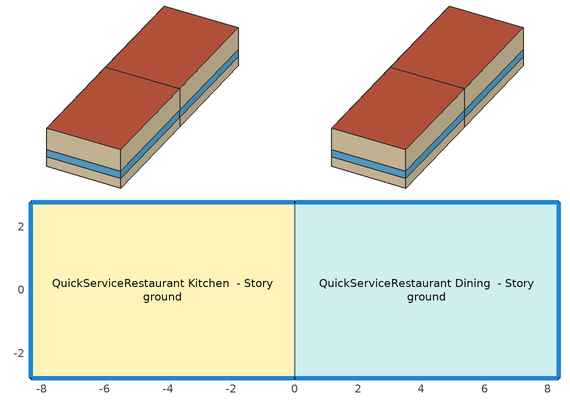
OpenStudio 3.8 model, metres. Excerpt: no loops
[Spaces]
QuickServiceRestaurant Kitchen  - Story ground
 floor ground (Foundation F 1.26W/m*K Perim 22.26m Area 46.45m2): -8.35,-2.78 -8.35,2.78 0,2.78 0,-2.78 z0
 wall outside (QuickServiceRestaurant Kitchen  - Story ground Wall 2 c tbd): -8.35,2.78 -8.35,-2.78 z0:3.05
 wall outside (QuickServiceRestaurant Kitchen  - Story ground Wall 4 c tbd): 0,2.78 -8.35,2.78 z0:3.05
 wall outside (QuickServiceRestaurant Kitchen  - Story ground Wall 1 c tbd): -8.35,-2.78 0,-2.78 z0:3.05
 wall to QuickServiceRestaurant Dining  - Story ground: 0,-2.78 0,2.78 z0:3.05
 window (Window U-0.75 SHGC 0.65): -8.32,-2.78 -0.03,-2.78 / -0.03,2.78 -8.32,2.78 z0.76:1.31; -8.35,2.76 -8.35,-2.76 z0.76:1.32
 roof outside (QuickServiceRestaurant Kitchen  - Story ground RoofCeiling 1 c tbd): 0,-2.78 0,2.78 -8.35,2.78 -8.35,-2.78 z3.05
QuickServiceRestaurant Dining  - Story ground
 floor ground (Foundation F 1.26W/m*K Perim 22.26m Area 46.45m2): 0,-2.78 0,2.78 8.35,2.78 8.35,-2.78 z0
 wall outside (QuickServiceRestaurant Dining  - Story ground Wall 2 c tbd): 8.35,2.78 0,2.78 z0:3.05
 wall outside (QuickServiceRestaurant Dining  - Story ground Wall 4 c tbd): 8.35,-2.78 8.35,2.78 z0:3.05
 wall outside (QuickServiceRestaurant Dining  - Story ground Wall 3 c tbd): 0,-2.78 8.35,-2.78 z0:3.05
 window (Window U-0.75 SHGC 0.65): 8.32,2.78 0.03,2.78 / 0.03,-2.78 8.32,-2.78 z0.76:1.31; 8.35,-2.76 8.35,2.76 z0.76:1.32
 roof outside (QuickServiceRestaurant Dining  - Story ground RoofCeiling 1 c tbd): 8.35,-2.78 8.35,2.78 0,2.78 0,-2.78 z3.05
[Building]
ComStock DOE Ref 1980-2004|QuickServiceRestaurant: North Axis {deg}=225; Default Construction Set=ComStock DOE Ref 1980-2004 - QckSrvRest - ASHRAE 169-2013-4A; Default Schedule Set=Building Default Schedule Set; Standards Building Type=QuickServiceRestaurant
[Site]
Kansas City Intl_MO_USA: Latitude {deg}=39.3; Longitude {deg}=-94.72; Time Zone {hr}=-6; Elevation {m}=312; Terrain=City
[Site:WaterMainsTemperature]
Calculation Method=Correlation; Annual Average Outdoor Air Temperature {C}=12.505; Maximum Difference In Monthly Average Outdoor Air Temperatures {deltaC}=28.1
[SizingPeriod:DesignDay] Barometric Pressure {Pa}=97633; Rain Indicator=No; Snow Indicator=No; Day of Month=21; Daylight Saving Time Indicator=No; Humidity Condition Type=Wetbulb; Dry-Bulb Temperature Range Modifier Type=DefaultMultipliers
Name | Maximum Dry-Bulb Temperature {C} | Daily Dry-Bulb Temperature Range {deltaC} | Wind Speed {m/s} | Wind Direction {deg} | Month | Day Type | Wetbulb or DewPoint at Maximum Dry-Bulb {C} | Solar Model Indicator | ASHRAE Clear Sky Optical Depth for Beam Irradiance | ASHRAE Clear Sky Optical Depth for Diffuse Irradiance | Sky Clearness
Kansas City Intl Ann Clg .4% Condns DB=>MWB 1 | 35.5 | 10.3 | 5.4 | 190 | 7 | SummerDesignDay | 24.9 | ASHRAETau | 0.395 | 2.285
Kansas City Intl Ann Clg .4% Condns WB=>MDB 1 | 32.5 | 10.3 | 5.4 | 190 | 7 | SummerDesignDay | 26.6 | ASHRAETau | 0.395 | 2.285
Kansas City Intl Ann Htg 99.6% Condns DB 1 | -16.7 | 0 | 4.3 | 310 | 1 | WinterDesignDay | -16.7 | ASHRAEClearSky |  |  | 0
Kansas City Intl August .4% Condns DB=>MCWB 1 | 38.1 | 10.7 | 5.4 | 190 | 8 | SummerDesignDay | 24.8 | ASHRAETau | 0.392 | 2.34
[ClimateZones]
Climate Zone Institution Name 1=ASHRAE; Climate Zone Document Name 1=ANSI/ASHRAE Standard 169; Climate Zone Document Year 1=2006; Climate Zone Value 1=ASHRAE 169-2013-4A
[Site:GroundTemperature:FCfactorMethod]
January Ground Temperature {C}=12.78; February Ground Temperature {C}=2.1; March Ground Temperature {C}=1.62; April Ground Temperature {C}=-2.14; May Ground Temperature {C}=0.13; June Ground Temperature {C}=6.33; July Ground Temperature {C}=8.8; August Ground Temperature {C}=22.89; September Ground Temperature {C}=25.54; October Ground Temperature {C}=25.96; November Ground Temperature {C}=24.81; December Ground Temperature {C}=21.24
[Construction:FfactorGroundFloor]
Foundation F 1.26W/m*K Perim 22.26m Area 46.45m2: F-Factor {W/m-K}=1.26344; Area {m2}=46.4515; PerimeterExposed {m}=22.2594
[DefaultConstructionSet]
ComStock DOE Ref 1980-2004 - QckSrvRest - ASHRAE 169-2013-4A: Default Exterior Surface Constructions=Default Surface Constructions 1; Default Interior Surface Constructions=Default Surface Constructions 2; Default Ground Contact Surface Constructions=Default Surface Constructions 3; Default Exterior SubSurface Constructions=Default Sub Surface Constructions 1; Default Interior SubSurface Constructions=Default Sub Surface Constructions 2; Interior Partition Construction=Typical Interior Partition
[DefaultSurfaceConstructions]
Name | Floor Construction | Wall Construction | Roof Ceiling Construction
Default Surface Constructions 1 | Typical Insulated Exterior Mass Floor | Typical Insulated Exterior Mass Wall R-8.33 | Typical Wood Joist Attic Floor R-17.24
Default Surface Constructions 2 | Typical Interior Floor | Typical Interior Wall | Typical Interior Ceiling
Default Surface Constructions 3 | Typical Insulated Carpeted 6in Slab Floor | Typical Insulated Basement Mass Wall R-9.01
[Construction]
Typical Insulated Exterior Mass Floor: Typical Insulation R-9.06, 4 in. Normalweight Concrete Floor, Typical Carpet Pad
Typical Wood Joist Attic Floor R-17.24: 5/8 in. Gypsum Board, Typical Insulation R-15.61
Typical Interior Floor: 100mm Normalweight concrete floor, CP02 CARPET PAD
Typical Interior Wall: G01 13mm gypsum board, G01 13mm gypsum board
Typical Interior Ceiling: CP02 CARPET PAD, 100mm Normalweight concrete floor
Typical Insulated Carpeted 6in Slab Floor: 6 in. Normalweight Concrete Floor, Typical Carpet Pad
Typical Insulated Basement Mass Wall R-9.01: Typical Insulation R-7.46, 8 in. Concrete Block Basement Wall
U 0.59 SHGC 0.36 Simple Glazing: U 0.59 SHGC 0.36 Simple Glazing
Typical Insulated Metal Door: F08 Metal surface, Typical Insulation R-5.94
U 0.88 SHGC 0.16 Sgl Ref-A-L Clr 6mm: REF A CLEAR LO 6MM
Typical Overhead Door: Typical Insulation R-5.94
Typical Interior Window: Clear 3mm
Typical Interior Door; Typical Interior Partition: G05 25mm wood
Typical Insulated Exterior Mass Wall R-8.33: 1IN Stucco, 8IN CONCRETE HW RefBldg, Typical Insulation R-5.94, 1/2IN Gypsum
InteriorFurnishings: Std Wood 6inch
Window U-0.75 SHGC 0.65: Simple Glazing Double - No LowE - Clear - Aluminum
QuickServiceRestaurant Dining  - Story ground RoofCeiling 1 c tbd: Roof Membrane, QuickServiceRestaurant Dining  - Story ground RoofCeiling 1 m tbd, Metal Roof Surface
QuickServiceRestaurant Dining  - Story ground Wall 2 c tbd: 1IN Stucco, 8IN CONCRETE HW RefBldg, QuickServiceRestaurant Dining  - Story ground Wall 2 m tbd, 1/2IN Gypsum
QuickServiceRestaurant Dining  - Story ground Wall 3 c tbd: 1IN Stucco, 8IN CONCRETE HW RefBldg, QuickServiceRestaurant Dining  - Story ground Wall 3 m tbd, 1/2IN Gypsum
QuickServiceRestaurant Dining  - Story ground Wall 4 c tbd: 1IN Stucco, 8IN CONCRETE HW RefBldg, QuickServiceRestaurant Dining  - Story ground Wall 4 m tbd, 1/2IN Gypsum
QuickServiceRestaurant Kitchen  - Story ground RoofCeiling 1 c tbd: Roof Membrane, QuickServiceRestaurant Kitchen  - Story ground RoofCeiling 1 m tbd, Metal Roof Surface
QuickServiceRestaurant Kitchen  - Story ground Wall 1 c tbd: 1IN Stucco, 8IN CONCRETE HW RefBldg, QuickServiceRestaurant Kitchen  - Story ground Wall 1 m tbd, 1/2IN Gypsum
QuickServiceRestaurant Kitchen  - Story ground Wall 2 c tbd: 1IN Stucco, 8IN CONCRETE HW RefBldg, QuickServiceRestaurant Kitchen  - Story ground Wall 2 m tbd, 1/2IN Gypsum
QuickServiceRestaurant Kitchen  - Story ground Wall 4 c tbd: 1IN Stucco, 8IN CONCRETE HW RefBldg, QuickServiceRestaurant Kitchen  - Story ground Wall 4 m tbd, 1/2IN Gypsum
[Material:NoMass] Roughness=Smooth; Thermal Absorptance=0.9; Solar Absorptance=0.7
Name | Thermal Resistance {m2-K/W} | Visible Absorptance
Typical Insulation R-9.06 | 1.59504 | 0.7
Typical Carpet Pad; CP02 CARPET PAD | 0.21648 | 0.8
Typical Insulation R-15.61 | 2.74857 | 0.7
Typical Insulation R-7.46 | 1.31358 | 0.7
Typical Insulation R-5.94 | 1.04695 | 0.7
QuickServiceRestaurant Dining  - Story ground RoofCeiling 1 m tbd; QuickServiceRestaurant Kitchen  - Story ground RoofCeiling 1 m tbd | 2.01448 | 0.7
QuickServiceRestaurant Dining  - Story ground Wall 2 m tbd; QuickServiceRestaurant Dining  - Story ground Wall 3 m tbd; QuickServiceRestaurant Kitchen  - Story ground Wall 1 m tbd; QuickServiceRestaurant Kitchen  - Story ground Wall 4 m tbd | 0.784164 | 0.7
QuickServiceRestaurant Dining  - Story ground Wall 4 m tbd; QuickServiceRestaurant Kitchen  - Story ground Wall 2 m tbd | 0.779344 | 0.7
[Material] Thermal Absorptance=0.9
Name | Roughness | Thickness {m} | Conductivity {W/m-K} | Density {kg/m3} | Specific Heat {J/kg-K} | Solar Absorptance | Visible Absorptance
4 in. Normalweight Concrete Floor | MediumRough | 0.1016 | 2.31 | 2322 | 832 | 0.7 | 0.7
5/8 in. Gypsum Board | MediumSmooth | 0.0159 | 0.16 | 800 | 1090 | 0.7 | 0.7
100mm Normalweight concrete floor | MediumRough | 0.1016 | 2.31045 | 2322 | 832.557 | 0.7 | 0.7
G01 13mm gypsum board | Smooth | 0.0127 | 0.160031 | 800.001 | 1090.73 | 0.7 | 0.5
6 in. Normalweight Concrete Floor | MediumRough | 0.1524 | 2.31 | 2322 | 832 | 0.7 | 0.7
8 in. Concrete Block Basement Wall | MediumRough | 0.2032 | 1.326 | 1842 | 912 | 0.7 | 0.7
F08 Metal surface; Metal Roof Surface | Smooth | 0.0008 | 45.28 | 7824 | 500 | 0.7 | 0.7
G05 25mm wood | MediumSmooth | 0.0254 | 0.15 | 608 | 1630 | 0.5 | 0.5
1IN Stucco | Smooth | 0.0253 | 0.6918 | 1858 | 837 | 0.7 | 0.92
8IN CONCRETE HW RefBldg | Rough | 0.2032 | 1.311 | 2240 | 836.8 | 0.7 | 0.7
1/2IN Gypsum | Smooth | 0.0127 | 0.16 | 784.9 | 830 | 0.4 | 0.4
Roof Membrane | VeryRough | 0.0095 | 0.16 | 1121.29 | 1460 | 0.7 | 0.7
Std Wood 6inch | MediumSmooth | 0.15 | 0.12 | 540 | 1210 | 0.7 | 0.7
[DefaultSubSurfaceConstructions]
Name | Fixed Window Construction | Operable Window Construction | Door Construction | Glass Door Construction | Overhead Door Construction | Tubular Daylight Dome Construction | Tubular Daylight Diffuser Construction
Default Sub Surface Constructions 1 | U 0.59 SHGC 0.36 Simple Glazing | U 0.59 SHGC 0.36 Simple Glazing | Typical Insulated Metal Door | U 0.88 SHGC 0.16 Sgl Ref-A-L Clr 6mm | Typical Overhead Door | Typical Interior Window | Typical Interior Window
Default Sub Surface Constructions 2 | Typical Interior Window | Typical Interior Window | Typical Interior Door
[WindowMaterial:SimpleGlazingSystem]
Name | U-Factor {W/m2-K} | Solar Heat Gain Coefficient | Visible Transmittance
U 0.59 SHGC 0.36 Simple Glazing | 3.35018 | 0.36 | 0.81
Simple Glazing Double - No LowE - Clear - Aluminum | 4.23598 | 0.646 | 0.671
[WindowMaterial:Glazing] Optical Data Type=SpectralAverage; Infrared Transmittance at Normal Incidence=0; Front Side Infrared Hemispherical Emissivity=0.84; Conductivity {W/m-K}=0.9; Dirt Correction Factor for Solar and Visible Transmittance=1; Solar Diffusing=No
Name | Thickness {m} | Solar Transmittance at Normal Incidence | Front Side Solar Reflectance at Normal Incidence | Back Side Solar Reflectance at Normal Incidence | Visible Transmittance at Normal Incidence | Front Side Visible Reflectance at Normal Incidence | Back Side Visible Reflectance at Normal Incidence | Back Side Infrared Hemispherical Emissivity
REF A CLEAR LO 6MM | 0.006 | 0.066 | 0.341 | 0.493 | 0.08 | 0.41 | 0.37 | 0.4
Clear 3mm | 0.003 | 0.837 | 0.075 | 0.075 | 0.898 | 0.081 | 0.081 | 0.84
[SpaceType] Standards Building Type=QuickServiceRestaurant
Name | Default Schedule Set | Design Specification Outdoor Air Object | Standards Space Type
QuickServiceRestaurant Dining - ComStock DOE Ref 1980-2004 | QuickServiceRestaurant Dining Schedule Set | QuickServiceRestaurant Dining Ventilation | Dining
QuickServiceRestaurant Kitchen - ComStock DOE Ref 1980-2004 | QuickServiceRestaurant Kitchen Schedule Set | QuickServiceRestaurant Kitchen Ventilation | Kitchen
[BuildingStory]
Story ground: Nominal Z Coordinate {m}=0; Nominal Floor to Floor Height {m}=3.048
[Space] Building Story=Story ground
Name | Space Type | Thermal Zone
QuickServiceRestaurant Kitchen  - Story ground | QuickServiceRestaurant Kitchen - ComStock DOE Ref 1980-2004 | Zone QuickServiceRestaurant Kitchen  - Story ground
QuickServiceRestaurant Dining  - Story ground | QuickServiceRestaurant Dining - ComStock DOE Ref 1980-2004 | Zone QuickServiceRestaurant Dining  - Story ground
[ThermalZone] Multiplier=1; Use Ideal Air Loads=No
Name | Thermostat
Zone QuickServiceRestaurant Kitchen  - Story ground | QuickServiceRestaurant Kitchen - ComStock DOE Ref 1980-2004 Thermostat
Zone QuickServiceRestaurant Dining  - Story ground | QuickServiceRestaurant Dining - ComStock DOE Ref 1980-2004 Thermostat
[People:Definition] Number of People Calculation Method=People/Area; Fraction Radiant=0.3
Name | People per Space Floor Area {person/m2}
QuickServiceRestaurant Dining People Definition | 0.753474
QuickServiceRestaurant Kitchen People Definition | 0.0538196
[People] Work Efficiency Schedule=Work Efficiency Schedule; Clothing Insulation Schedule=Clothing Schedule; Air Velocity Schedule=Air Velocity Schedule; Multiplier=1
Name | People Definition | Space or SpaceType
QuickServiceRestaurant Dining People | QuickServiceRestaurant Dining People Definition | QuickServiceRestaurant Dining - ComStock DOE Ref 1980-2004
QuickServiceRestaurant Kitchen People | QuickServiceRestaurant Kitchen People Definition | QuickServiceRestaurant Kitchen - ComStock DOE Ref 1980-2004
[Lights:Definition] Design Level Calculation Method=Watts/Area; Fraction Visible=0.2; Return Air Fraction=0
Name | Watts per Space Floor Area {W/m2} | Fraction Radiant
QuickServiceRestaurant Kitchen - ComStock DOE Ref 1980-2004 General Lights Definition | 7.18292 | 0.31
QuickServiceRestaurant Kitchen - ComStock DOE Ref 1980-2004 Task Lights Definition | 8.69031 | 0.125
QuickServiceRestaurant Dining - ComStock DOE Ref 1980-2004 General Lights Definition | 1.90286 | 0.31
QuickServiceRestaurant Dining - ComStock DOE Ref 1980-2004 Task Lights Definition | 2.61484 | 0.125
QuickServiceRestaurant Dining - ComStock DOE Ref 1980-2004 Wall Wash Lights Definition | 3.8133 | 0.125
[ElectricEquipment:Definition]
Name | Design Level Calculation Method | Watts per Space Floor Area {W/m2} | Fraction Latent | Fraction Radiant | Fraction Lost | Design Level {W}
QuickServiceRestaurant Dining Elec Equip Definition | Watts/Area | 59.6321 | 0.25 | 0.3 | 0
misc_electric_kitchen_equipment_definition | Watts/Area | 13.907 | 0.25 | 0.3 | 0.3
electric_oven_equipment_definition_bldg_quantity=2.0 | EquipmentLevel |  | 0.1 | 0.22 | 0.58 | 24208
[ElectricEquipment]
Name | Electric Equipment Definition | Space or SpaceType | Schedule | Multiplier
QuickServiceRestaurant Dining Elec Equip | QuickServiceRestaurant Dining Elec Equip Definition | QuickServiceRestaurant Dining - ComStock DOE Ref 1980-2004 | FoodService_Restaurant BLDG_EQUIP_EndUseData BPR Adjusted
misc_electric_kitchen_equipment | misc_electric_kitchen_equipment_definition | QuickServiceRestaurant Kitchen - ComStock DOE Ref 1980-2004 | FoodService_Restaurant BLDG_EQUIP_EndUseData BPR Adjusted
electric_oven_equipment_bldg_quantity=2.0 | electric_oven_equipment_definition_bldg_quantity=2.0 | QuickServiceRestaurant Kitchen - ComStock DOE Ref 1980-2004 | QuickServiceRestaurant Gas Equip | 1
[DesignSpecification:OutdoorAir] Outdoor Air Method=Sum
Name | Outdoor Air Flow per Person {m3/s-person} | Outdoor Air Flow per Floor Area {m3/s-m2}
QuickServiceRestaurant Dining Ventilation | 0.00943895
QuickServiceRestaurant Kitchen Ventilation |  | 0.0023876
[DefaultScheduleSet]
Name | Number of People Schedule | People Activity Level Schedule | Lighting Schedule | Electric Equipment Schedule | Infiltration Schedule | Gas Equipment Schedule | Hours of Operation Schedule
QuickServiceRestaurant Dining Schedule Set | QuickServiceRestaurant Bldg Occ | QuickServiceRestaurant Activity | FoodService_Restaurant BLDG_LIGHT_EndUseData | FoodService_Restaurant BLDG_EQUIP_EndUseData | QuickServiceRestaurant Infil Half On
QuickServiceRestaurant Kitchen Schedule Set | QuickServiceRestaurant Bldg Occ | QuickServiceRestaurant Activity | FoodService_Restaurant BLDG_LIGHT_EndUseData | FoodService_Restaurant BLDG_EQUIP_EndUseData | QuickServiceRestaurant Infil Half On | QuickServiceRestaurant Gas Equip
Building Default Schedule Set |  |  |  |  |  |  | Building Hours of Operation NonResidential
[Exterior:Lights:Definition]
Name | Design Level {W}
Parking Areas and Drives Def (W/ft^2) | 0.0497494
Building Facades Def (W/ft^2) | 0.25
Main Entries Def (W/ft) | 30
Other Doors Def (W/ft) | 25
Drive Through Windows Def (W/ft^2) | 400
[Exterior:Lights] Schedule=Always On Discrete; Control Option=AstronomicalClock
Name | Exterior Lights Definition | Multiplier
Parking Areas and Drives | Parking Areas and Drives Def (W/ft^2) | 4050
Building Facades | Building Facades Def (W/ft^2) | 1460.59
Main Entries | Main Entries Def (W/ft) | 8
Other Doors | Other Doors Def (W/ft) | 0.4
Drive Through Windows | Drive Through Windows Def (W/ft^2) | 0.4
[ZoneMixing]
Zone Mixing 1: Zone or Space=Zone QuickServiceRestaurant Kitchen  - Story ground; Schedule=QuickServiceRestaurant Kitchen Exhaust; Design Flow Rate Calculation Method=Flow/Zone; Design Flow Rate {m3/s}=0.0876307; Source Zone or Space=Zone QuickServiceRestaurant Dining  - Story ground
[ThermostatSetpoint:DualSetpoint]
Name | Heating Setpoint Temperature Schedule | Cooling Setpoint Temperature Schedule
QuickServiceRestaurant Dining - ComStock DOE Ref 1980-2004 Thermostat | QuickServiceRestaurant HtgSetp | QuickServiceRestaurant ClgSetp
QuickServiceRestaurant Kitchen - ComStock DOE Ref 1980-2004 Thermostat | QuickServiceRestaurant HtgSetp Kitchen | QuickServiceRestaurant ClgSetp Kitchen
[InternalMass:Definition]
Internal Mass Definition 1: Construction=InteriorFurnishings; Design Level Calculation Method=SurfaceArea/Area; Surface Area per Space Floor Area=2
[InternalMass] Internal Mass Definition=Internal Mass Definition 1; Multiplier=1
Name | Space or SpaceType
QuickServiceRestaurant Dining  - Story ground Mass | QuickServiceRestaurant Dining  - Story ground
QuickServiceRestaurant Kitchen  - Story ground Mass | QuickServiceRestaurant Kitchen  - Story ground
[Lights] Schedule=FoodService_Restaurant BLDG_LIGHT_EndUseData BPR Adjusted; Fraction Replaceable=1
Name | Lights Definition | Space or SpaceType
QuickServiceRestaurant Kitchen - ComStock DOE Ref 1980-2004 General Lighting | QuickServiceRestaurant Kitchen - ComStock DOE Ref 1980-2004 General Lights Definition | QuickServiceRestaurant Kitchen - ComStock DOE Ref 1980-2004
QuickServiceRestaurant Kitchen - ComStock DOE Ref 1980-2004 Task Lighting | QuickServiceRestaurant Kitchen - ComStock DOE Ref 1980-2004 Task Lights Definition | QuickServiceRestaurant Kitchen - ComStock DOE Ref 1980-2004
QuickServiceRestaurant Dining - ComStock DOE Ref 1980-2004 General Lighting | QuickServiceRestaurant Dining - ComStock DOE Ref 1980-2004 General Lights Definition | QuickServiceRestaurant Dining - ComStock DOE Ref 1980-2004
QuickServiceRestaurant Dining - ComStock DOE Ref 1980-2004 Task Lighting | QuickServiceRestaurant Dining - ComStock DOE Ref 1980-2004 Task Lights Definition | QuickServiceRestaurant Dining - ComStock DOE Ref 1980-2004
QuickServiceRestaurant Dining - ComStock DOE Ref 1980-2004 Wall Wash Lighting | QuickServiceRestaurant Dining - ComStock DOE Ref 1980-2004 Wall Wash Lights Definition | QuickServiceRestaurant Dining - ComStock DOE Ref 1980-2004
[SpaceInfiltration:DesignFlowRate] Design Flow Rate Calculation Method=Flow/ExteriorArea; Flow per Exterior Surface Area {m3/s-m2}=0.000413282; Velocity Term Coefficient=0
Name | Space or SpaceType | Schedule | Constant Term Coefficient | Temperature Term Coefficient | Velocity Squared Term Coefficient
QuickServiceRestaurant Dining  - Story ground HVAC On Infiltration | QuickServiceRestaurant Dining  - Story ground | Infiltration HVAC On Schedule | 0.0051 | 0.0059 | 0.0368
QuickServiceRestaurant Dining  - Story ground HVAC Off Infiltration | QuickServiceRestaurant Dining  - Story ground | Infiltration HVAC Off Schedule | 0 | 0.01 | 0.0441
QuickServiceRestaurant Kitchen  - Story ground HVAC On Infiltration | QuickServiceRestaurant Kitchen  - Story ground | Infiltration HVAC On Schedule | 0.0051 | 0.0059 | 0.0368
QuickServiceRestaurant Kitchen  - Story ground HVAC Off Infiltration | QuickServiceRestaurant Kitchen  - Story ground | Infiltration HVAC Off Schedule | 0 | 0.01 | 0.0441
[GasEquipment:Definition]
gas_fryer_equipment_definition_bldg_quantity=1.0: Design Level Calculation Method=EquipmentLevel; Design Level {W}=23447; Fraction Latent=0.1; Fraction Radiant=0.2; Fraction Lost=0.57
[GasEquipment]
gas_fryer_equipment_bldg_quantity=1.0: Gas Equipment Definition=gas_fryer_equipment_definition_bldg_quantity=1.0; Space or SpaceType=QuickServiceRestaurant Kitchen - ComStock DOE Ref 1980-2004; Schedule=QuickServiceRestaurant Gas Equip; Multiplier=1
[Schedule:Ruleset]
Name | Default Day Schedule | Summer Design Day Schedule | Winter Design Day Schedule
Clothing Schedule | Clothing Schedule Default Winter Clothes
Air Velocity Schedule | Air Velocity Schedule Default
Work Efficiency Schedule | Work Efficiency Schedule Default
QuickServiceRestaurant Bldg Occ | QuickServiceRestaurant Bldg Occ Default | QuickServiceRestaurant Bldg Occ Summer Design Day | QuickServiceRestaurant Bldg Occ Winter Design Day
QuickServiceRestaurant Activity | QuickServiceRestaurant Activity Default | QuickServiceRestaurant Activity Summer Design Day | QuickServiceRestaurant Activity Winter Design Day
FoodService_Restaurant BLDG_LIGHT_EndUseData | FoodService_Restaurant BLDG_LIGHT_EndUseData Default | FoodService_Restaurant BLDG_LIGHT_EndUseData Summer Design Day | FoodService_Restaurant BLDG_LIGHT_EndUseData Winter Design Day
FoodService_Restaurant BLDG_EQUIP_EndUseData | FoodService_Restaurant BLDG_EQUIP_EndUseData Default | FoodService_Restaurant BLDG_EQUIP_EndUseData Summer Design Day | FoodService_Restaurant BLDG_EQUIP_EndUseData Winter Design Day
QuickServiceRestaurant Infil Half On | QuickServiceRestaurant Infil Half On Default | QuickServiceRestaurant Infil Half On Summer Design Day | QuickServiceRestaurant Infil Half On Winter Design Day
QuickServiceRestaurant Gas Equip | QuickServiceRestaurant Gas Equip Default | QuickServiceRestaurant Gas Equip Summer Design Day | QuickServiceRestaurant Gas Equip Winter Design Day
QuickServiceRestaurant Kitchen Exhaust | QuickServiceRestaurant Kitchen Exhaust Default | QuickServiceRestaurant Kitchen Exhaust Summer Design Day | QuickServiceRestaurant Kitchen Exhaust Winter Design Day
QuickServiceRestaurant HtgSetp | QuickServiceRestaurant HtgSetp Default | Schedule Day 45 | Schedule Day 46
QuickServiceRestaurant ClgSetp | QuickServiceRestaurant ClgSetp Default | Schedule Day 41 | Schedule Day 42
QuickServiceRestaurant HtgSetp Kitchen | QuickServiceRestaurant HtgSetp Kitchen Default | Schedule Day 47 | Schedule Day 48
QuickServiceRestaurant ClgSetp Kitchen | QuickServiceRestaurant ClgSetp Kitchen Default | Schedule Day 43 | Schedule Day 44
Building Hours of Operation NonResidential | Building Hours of Operation NonResidential Default | Building Hours of Operation NonResidential Summer Design Day | Building Hours of Operation NonResidential Winter Design Day
FoodService_Restaurant BLDG_LIGHT_EndUseData BPR Adjusted | FoodService_Restaurant BLDG_LIGHT_EndUseData Default 3 | FoodService_Restaurant BLDG_LIGHT_EndUseData Summer Design Day 1 | FoodService_Restaurant BLDG_LIGHT_EndUseData Winter Design Day 1
FoodService_Restaurant BLDG_EQUIP_EndUseData BPR Adjusted | FoodService_Restaurant BLDG_EQUIP_EndUseData Default 1 | FoodService_Restaurant BLDG_EQUIP_EndUseData Summer Design Day 1 | FoodService_Restaurant BLDG_EQUIP_EndUseData Winter Design Day 1
Infiltration HVAC On Schedule | Zone QuickServiceRestaurant Dining  - Story ground PSZ-HP Occ Sch Default 2 | Zone QuickServiceRestaurant Dining  - Story ground PSZ-HP Occ Sch Summer Design Day 2 | Zone QuickServiceRestaurant Dining  - Story ground PSZ-HP Occ Sch Winter Design Day 2
Infiltration HVAC Off Schedule | Infiltration HVAC Off Schedule Default Day Schedule | Infiltration HVAC Off Schedule Summer Design Day Schedule 1 | Infiltration HVAC Off Schedule Winter Design Day Schedule 1
[Schedule:Day]
Clothing Schedule Default Winter Clothes; Building Hours of Operation NonResidential Winter Design Day; Building Hours of Operation NonResidential Summer Design Day; Zone QuickServiceRestaurant Dining  - Story ground PSZ-HP Occ Sch Summer Design Day 2; Zone QuickServiceRestaurant Dining  - Story ground PSZ-HP Occ Sch Winter Design Day 2: 24, 0, 1
Clothing Schedule Summer Clothes: 24, 0, 0.5
Air Velocity Schedule Default: 24, 0, 0.2
Work Efficiency Schedule Default; Infiltration HVAC Off Schedule Summer Design Day Schedule 1; Infiltration HVAC Off Schedule Winter Design Day Schedule 1: 24, 0, 0
QuickServiceRestaurant Bldg Occ Default: No, 4, 0, 0, 4, 15, 0.0125, 4, 30, 0.025, 4, 45, 0.0375, 5, 0, 0.05, 5, 15, 0.0625, 5, 30, 0.075, 5, 45, 0.0875, 6, 0, 0.1, 6, 15, 0.175, 6, 30, 0.25, 6, 45, 0.325, 7, 0, 0.4, 8, 0, 0.4, 8, 15, 0.375, 8, 30, 0.35, 8, 45, 0.325, 9, 0, 0.3, 9, 15, 0.266667, 9, 30, 0.233333, 9, 45, 0.2, 10, 0, 0.575, 10, 15, 0.65, 10, 30, 0.725, 10, 45, 0.8, 11, 0, 0.775, 11, 15, 0.75, 11, 30, 0.725, 11, 45, 0.7, 12, 0, 0.625, 12, 15, 0.55, 12, 30, 0.475, 12, 45, 0.4, 13, 0, 0.35, 13, 15, 0.3, 13, 30, 0.25, 13, 45, 0.2, 14, 0, 0.2125, 14, 15, 0.225, 14, 30, 0.2375, 14, 45, 0.25, 15, 0, 0.3125, 15, 15, 0.375, 15, 30, 0.4375, 15, 45, 0.5, 16, 0, 0.5125, 16, 15, 0.525, 16, 30, 0.5375, 16, 45, 0.55, 17, 45, 0.55, 18, 0, 0.5375, 18, 15, 0.525, 18, 30, 0.5125, 18, 45, 0.5, 19, 0, 0.4625, 19, 15, 0.425, 19, 30, 0.3875, 19, 45, 0.35, 20, 0, 0.3125, 20, 15, 0.275, 20, 30, 0.2375, 20, 45, 0.2, 21, 0, 0.1625, 21, 15, 0.125, 21, 30, 0.0875, 21, 45, 0.05, 22, 0, 0.0375, 22, 15, 0.025, 22, 30, 0.0125, 22, 45, 0, 24, 0, 0
QuickServiceRestaurant Bldg Occ Summer Design Day; FoodService_Restaurant BLDG_LIGHT_EndUseData Summer Design Day; FoodService_Restaurant BLDG_EQUIP_EndUseData Summer Design Day; FoodService_Restaurant BLDG_LIGHT_EndUseData Summer Design Day 1; FoodService_Restaurant BLDG_EQUIP_EndUseData Summer Design Day 1: No, 24, 0, 1
QuickServiceRestaurant Bldg Occ Winter Design Day; FoodService_Restaurant BLDG_LIGHT_EndUseData Winter Design Day; FoodService_Restaurant BLDG_EQUIP_EndUseData Winter Design Day; QuickServiceRestaurant Gas Equip Winter Design Day; FoodService_Restaurant BLDG_LIGHT_EndUseData Winter Design Day 1; FoodService_Restaurant BLDG_EQUIP_EndUseData Winter Design Day 1: No, 24, 0, 0
QuickServiceRestaurant Activity Default: No, 21, 15, 120, 24, 0, 120
QuickServiceRestaurant Activity Winter Design Day; QuickServiceRestaurant Activity Summer Design Day: No, 24, 0, 120
FoodService_Restaurant BLDG_LIGHT_EndUseData Default: No, 0, 15, 0.272357, 0, 30, 0.2709, 0, 45, 0.269444, 1, 0, 0.267987, 1, 15, 0.266531, 1, 30, 0.265074, 1, 45, 0.263618, 2, 0, 0.262161, 2, 15, 0.260705, 2, 30, 0.259249, 2, 45, 0.257792, 3, 0, 0.256336, 3, 15, 0.258912, 3, 30, 0.261488, 3, 45, 0.264065, 4, 0, 0.266641, 4, 15, 0.268898, 4, 30, 0.271156, 4, 45, 0.273413, 5, 0, 0.27567, 5, 15, 0.28172, 5, 30, 0.287771, 5, 45, 0.293821, 6, 0, 0.299872, 6, 15, 0.327251, 6, 30, 0.354631, 6, 45, 0.382011, 7, 0, 0.409391, 7, 15, 0.441211, 7, 30, 0.473031, 7, 45, 0.504852, 8, 0, 0.536672, 8, 15, 0.564383, 8, 30, 0.592093, 8, 45, 0.619803, 9, 0, 0.647513, 9, 15, 0.671656, 9, 30, 0.695799, 9, 45, 0.719943, 10, 0, 0.751146, 10, 15, 0.752009, 10, 30, 0.752873, 10, 45, 0.753736, 11, 0, 0.754057, 11, 15, 0.754377, 11, 30, 0.754698, 11, 45, 0.755019, 12, 0, 0.755124, 12, 15, 0.755229, 12, 30, 0.755334, 12, 45, 0.755439, 13, 0, 0.75514, 13, 15, 0.754842, 13, 30, 0.754543, 13, 45, 0.754245, 14, 0, 0.754332, 14, 15, 0.754418, 14, 30, 0.754505, 14, 45, 0.754592, 15, 0, 0.754481, 15, 15, 0.75437, 15, 30, 0.754259, 15, 45, 0.754149, 16, 0, 0.757791, 16, 15, 0.761434, 16, 30, 0.765076, 16, 45, 0.768719, 17, 0, 0.767493, 17, 15, 0.766268, 17, 30, 0.765043, 17, 45, 0.763818, 18, 0, 0.758298, 18, 15, 0.752779, 18, 30, 0.747259, 18, 45, 0.741739, 19, 0, 0.726026, 19, 15, 0.710313, 19, 30, 0.6946, 19, 45, 0.678887, 20, 0, 0.647068, 20, 15, 0.61525, 20, 30, 0.583431, 20, 45, 0.551612, 21, 0, 0.517306, 21, 15, 0.483, 21, 30, 0.448694, 21, 45, 0.414388, 22, 0, 0.390493, 22, 15, 0.366598, 22, 30, 0.342703, 22, 45, 0.318808, 23, 0, 0.307923, 23, 15, 0.297039, 23, 30, 0.286154, 23, 45, 0.27527, 24, 0, 0.273813
FoodService_Restaurant BLDG_EQUIP_EndUseData Default: No, 0, 15, 0.0373722, 0, 30, 0.0402402, 0, 45, 0.0431083, 1, 0, 0.0459764, 1, 15, 0.0488445, 1, 30, 0.0517125, 1, 45, 0.0545806, 2, 0, 0.0574487, 2, 15, 0.0603168, 2, 30, 0.0631848, 2, 45, 0.0660529, 3, 0, 0.068921, 3, 15, 0.0901505, 3, 30, 0.11138, 3, 45, 0.132609, 4, 0, 0.153839, 4, 15, 0.15955, 4, 30, 0.165261, 4, 45, 0.170972, 5, 0, 0.176683, 5, 15, 0.181556, 5, 30, 0.186428, 5, 45, 0.191301, 6, 0, 0.196174, 6, 15, 0.214018, 6, 30, 0.231862, 6, 45, 0.249706, 7, 0, 0.26755, 7, 15, 0.297036, 7, 30, 0.326521, 7, 45, 0.356007, 8, 0, 0.385492, 8, 15, 0.406222, 8, 30, 0.426951, 8, 45, 0.44768, 9, 0, 0.46841, 9, 15, 0.477252, 9, 30, 0.486093, 9, 45, 0.494935, 10, 0, 0.525517, 10, 15, 0.528632, 10, 30, 0.531748, 10, 45, 0.534863, 11, 0, 0.533293, 11, 15, 0.531723, 11, 30, 0.530153, 11, 45, 0.528583, 12, 0, 0.530897, 12, 15, 0.533211, 12, 30, 0.535525, 12, 45, 0.537839, 13, 0, 0.536925, 13, 15, 0.536011, 13, 30, 0.535097, 13, 45, 0.534183, 14, 0, 0.534993, 14, 15, 0.535802, 14, 30, 0.536612, 14, 45, 0.537422, 15, 0, 0.539933, 15, 15, 0.542444, 15, 30, 0.544955, 15, 45, 0.547466, 16, 0, 0.547077, 16, 15, 0.546687, 16, 30, 0.546298, 16, 45, 0.545909, 17, 0, 0.530178, 17, 15, 0.514447, 17, 30, 0.498715, 17, 45, 0.482984, 18, 0, 0.465932, 18, 15, 0.44888, 18, 30, 0.431828, 18, 45, 0.414776, 19, 0, 0.374302, 19, 15, 0.333829, 19, 30, 0.293355, 19, 45, 0.252882, 20, 0, 0.216473, 20, 15, 0.180064, 20, 30, 0.143655, 20, 45, 0.107246, 21, 0, 0.093217, 21, 15, 0.079188, 21, 30, 0.065159, 21, 45, 0.05113, 22, 0, 0.047371, 22, 15, 0.043612, 22, 30, 0.039853, 22, 45, 0.036094, 23, 0, 0.0349795, 23, 15, 0.033865, 23, 30, 0.0327505, 23, 45, 0.031636, 24, 0, 0.0345041
FoodService_Restaurant BLDG_EQUIP_EndUseData Fri Day: No, 0, 15, 0.127256, 0, 30, 0.129717, 0, 45, 0.132177, 1, 0, 0.134638, 1, 15, 0.137098, 1, 30, 0.139559, 1, 45, 0.142019, 2, 0, 0.14448, 2, 15, 0.146941, 2, 30, 0.149401, 2, 45, 0.151862, 3, 0, 0.154322, 3, 15, 0.172272, 3, 30, 0.190222, 3, 45, 0.208171, 4, 0, 0.226121, 4, 15, 0.231101, 4, 30, 0.23608, 4, 45, 0.24106, 5, 0, 0.24604, 5, 15, 0.250106, 5, 30, 0.254172, 5, 45, 0.258239, 6, 0, 0.262305, 6, 15, 0.277142, 6, 30, 0.29198, 6, 45, 0.306817, 7, 0, 0.321654, 7, 15, 0.350197, 7, 30, 0.37874, 7, 45, 0.407283, 8, 0, 0.435826, 8, 15, 0.455341, 8, 30, 0.474855, 8, 45, 0.494369, 9, 0, 0.513883, 9, 15, 0.529551, 9, 30, 0.545218, 9, 45, 0.560885, 10, 0, 0.611266, 10, 15, 0.611402, 10, 30, 0.611538, 10, 45, 0.611674, 11, 0, 0.606646, 11, 15, 0.601618, 11, 30, 0.59659, 11, 45, 0.591562, 12, 0, 0.587318, 12, 15, 0.583075, 12, 30, 0.578831, 12, 45, 0.574588, 13, 0, 0.572849, 13, 15, 0.571111, 13, 30, 0.569373, 13, 45, 0.567634, 14, 0, 0.567119, 14, 15, 0.566603, 14, 30, 0.566088, 14, 45, 0.565572, 15, 0, 0.570841, 15, 15, 0.576109, 15, 30, 0.581377, 15, 45, 0.586646, 16, 0, 0.586236, 16, 15, 0.585827, 16, 30, 0.585417, 16, 45, 0.585007, 17, 0, 0.57337, 17, 15, 0.561733, 17, 30, 0.550095, 17, 45, 0.538458, 18, 0, 0.526507, 18, 15, 0.514556, 18, 30, 0.502604, 18, 45, 0.490653, 19, 0, 0.472017, 19, 15, 0.45338, 19, 30, 0.434743, 19, 45, 0.416106, 20, 0, 0.384297, 20, 15, 0.352488, 20, 30, 0.320679, 20, 45, 0.28887, 21, 0, 0.251745, 21, 15, 0.214621, 21, 30, 0.177497, 21, 45, 0.140372, 22, 0, 0.136818, 22, 15, 0.133264, 22, 30, 0.12971, 22, 45, 0.126156, 23, 0, 0.125201, 23, 15, 0.124245, 23, 30, 0.12329, 23, 45, 0.122335, 24, 0, 0.124795
FoodService_Restaurant BLDG_EQUIP_EndUseData Sat Day: No, 0, 15, 0.114597, 0, 30, 0.115447, 0, 45, 0.116298, 1, 0, 0.117148, 1, 15, 0.117999, 1, 30, 0.118849, 1, 45, 0.1197, 2, 0, 0.12055, 2, 15, 0.121401, 2, 30, 0.122252, 2, 45, 0.123102, 3, 0, 0.123953, 3, 15, 0.124803, 3, 30, 0.125654, 3, 45, 0.126504, 4, 0, 0.127355, 4, 15, 0.128205, 4, 30, 0.129056, 4, 45, 0.129907, 5, 0, 0.130757, 5, 15, 0.131608, 5, 30, 0.132458, 5, 45, 0.133309, 6, 0, 0.134159, 6, 15, 0.13501, 6, 30, 0.15301, 6, 45, 0.171011, 7, 0, 0.189011, 7, 15, 0.207012, 7, 30, 0.212148, 7, 45, 0.217284, 8, 0, 0.22242, 8, 15, 0.227556, 8, 30, 0.230467, 8, 45, 0.233379, 9, 0, 0.236291, 9, 15, 0.239202, 9, 30, 0.254705, 9, 45, 0.270207, 10, 0, 0.285709, 10, 15, 0.301211, 10, 30, 0.334163, 10, 45, 0.367115, 11, 0, 0.400067, 11, 15, 0.433019, 11, 30, 0.454084, 11, 45, 0.47515, 12, 0, 0.496215, 12, 15, 0.51728, 12, 30, 0.541529, 12, 45, 0.565778, 13, 0, 0.590027, 13, 15, 0.615429, 13, 30, 0.610374, 13, 45, 0.60532, 14, 0, 0.600265, 14, 15, 0.595767, 14, 30, 0.591268, 14, 45, 0.586769, 15, 0, 0.58227, 15, 15, 0.581581, 15, 30, 0.580892, 15, 45, 0.580203, 16, 0, 0.579514, 16, 15, 0.578708, 16, 30, 0.577901, 16, 45, 0.577095, 17, 0, 0.576289, 17, 15, 0.574715, 17, 30, 0.573142, 17, 45, 0.571569, 18, 0, 0.569995, 18, 15, 0.564642, 18, 30, 0.559289, 18, 45, 0.553936, 19, 0, 0.372502, 19, 15, 0.339314, 19, 30, 0.306125, 19, 45, 0.272936, 20, 0, 0.244777, 20, 15, 0.216617, 20, 30, 0.188457, 20, 45, 0.160298, 21, 0, 0.149305, 21, 15, 0.138312, 21, 30, 0.12732, 21, 45, 0.116327, 22, 0, 0.114619, 22, 15, 0.11291, 22, 30, 0.111202, 22, 45, 0.109493, 23, 0, 0.110344, 23, 15, 0.111194, 23, 30, 0.112045, 23, 45, 0.112895, 24, 0, 0.113746
FoodService_Restaurant BLDG_EQUIP_EndUseData Sun Day: No, 0, 15, 0.113825, 0, 30, 0.114547, 0, 45, 0.115269, 1, 0, 0.115991, 1, 15, 0.116713, 1, 30, 0.117435, 1, 45, 0.118157, 2, 0, 0.118879, 2, 15, 0.119601, 2, 30, 0.120323, 2, 45, 0.121044, 3, 0, 0.121766, 3, 15, 0.122488, 3, 30, 0.12321, 3, 45, 0.123932, 4, 0, 0.124654, 4, 15, 0.125376, 4, 30, 0.126098, 4, 45, 0.12682, 5, 0, 0.127542, 5, 15, 0.128264, 5, 30, 0.128986, 5, 45, 0.129708, 6, 0, 0.13043, 6, 15, 0.131152, 6, 30, 0.147203, 6, 45, 0.163254, 7, 0, 0.179304, 7, 15, 0.195355, 7, 30, 0.201483, 7, 45, 0.207611, 8, 0, 0.21374, 8, 15, 0.219868, 8, 30, 0.222389, 8, 45, 0.22491, 9, 0, 0.227432, 9, 15, 0.229953, 9, 30, 0.241877, 9, 45, 0.2538, 10, 0, 0.265724, 10, 15, 0.277647, 10, 30, 0.307512, 10, 45, 0.337377, 11, 0, 0.367242, 11, 15, 0.397108, 11, 30, 0.424249, 11, 45, 0.451391, 12, 0, 0.478532, 12, 15, 0.505674, 12, 30, 0.530558, 12, 45, 0.555442, 13, 0, 0.580326, 13, 15, 0.60441, 13, 30, 0.599398, 13, 45, 0.594387, 14, 0, 0.589375, 14, 15, 0.585357, 14, 30, 0.581339, 14, 45, 0.577322, 15, 0, 0.573304, 15, 15, 0.569349, 15, 30, 0.565395, 15, 45, 0.56144, 16, 0, 0.557486, 16, 15, 0.557435, 16, 30, 0.557383, 16, 45, 0.557332, 17, 0, 0.55728, 17, 15, 0.554854, 17, 30, 0.552428, 17, 45, 0.550001, 18, 0, 0.547575, 18, 15, 0.540409, 18, 30, 0.533244, 18, 45, 0.526078, 19, 0, 0.261884, 19, 15, 0.231656, 19, 30, 0.201429, 19, 45, 0.171201, 20, 0, 0.168522, 20, 15, 0.165843, 20, 30, 0.163164, 20, 45, 0.160484, 21, 0, 0.149889, 21, 15, 0.139294, 21, 30, 0.128699, 21, 45, 0.118104, 22, 0, 0.115952, 22, 15, 0.113799, 22, 30, 0.111646, 22, 45, 0.109493, 23, 0, 0.110215, 23, 15, 0.110937, 23, 30, 0.111659, 23, 45, 0.112381, 24, 0, 0.113103
QuickServiceRestaurant Infil Half On Default; QuickServiceRestaurant Infil Half On Winter Design Day; QuickServiceRestaurant Infil Half On Summer Design Day; QuickServiceRestaurant Infil Half On Default|WntrDsn|SmrDsn|Sun|Sat Day: No, 5, 0, 1, 24, 0, 0.5
QuickServiceRestaurant Gas Equip Default: No, 4, 0, 0.02, 4, 15, 0.0225, 4, 30, 0.025, 4, 45, 0.0275, 5, 0, 0.03, 5, 15, 0.045, 5, 30, 0.06, 5, 45, 0.075, 6, 0, 0.09, 6, 15, 0.1025, 6, 30, 0.115, 6, 45, 0.1275, 7, 0, 0.14, 7, 15, 0.13, 7, 30, 0.12, 7, 45, 0.11, 8, 0, 0.1, 9, 0, 0.1, 9, 15, 0.14, 9, 30, 0.18, 9, 45, 0.22, 10, 0, 0.2625, 10, 15, 0.255, 10, 30, 0.2475, 10, 45, 0.24, 11, 0, 0.2325, 11, 15, 0.225, 11, 30, 0.2175, 11, 45, 0.21, 12, 0, 0.1925, 12, 15, 0.175, 12, 30, 0.1575, 12, 45, 0.14, 13, 0, 0.1375, 13, 15, 0.135, 13, 30, 0.1325, 13, 45, 0.13, 14, 0, 0.135, 14, 15, 0.14, 14, 30, 0.145, 14, 45, 0.15, 15, 0, 0.155, 15, 15, 0.16, 15, 30, 0.165, 15, 45, 0.17, 16, 0, 0.1675, 16, 15, 0.165, 16, 30, 0.1625, 16, 45, 0.16, 17, 0, 0.1575, 17, 15, 0.155, 17, 30, 0.1525, 17, 45, 0.15, 18, 0, 0.1475, 18, 15, 0.145, 18, 30, 0.1425, 18, 45, 0.14, 19, 0, 0.135, 19, 15, 0.13, 19, 30, 0.125, 19, 45, 0.12, 20, 0, 0.095, 20, 15, 0.07, 20, 30, 0.045, 20, 45, 0.02, 24, 0, 0.02
QuickServiceRestaurant Gas Equip Summer Design Day: No, 24, 0, 0.25
QuickServiceRestaurant Kitchen Exhaust Default; QuickServiceRestaurant Kitchen Exhaust Winter Design Day; QuickServiceRestaurant Kitchen Exhaust Summer Design Day; QuickServiceRestaurant Kitchen Exhaust Default 1; QuickServiceRestaurant Kitchen Exhaust Default 2: No, 1, 0, 1, 5, 0, 0, 24, 0, 1
QuickServiceRestaurant HtgSetp Default; QuickServiceRestaurant HtgSetp Kitchen Default: No, 6, 30, 16.1111, 21, 15, 20, 24, 0, 16.1111
QuickServiceRestaurant ClgSetp Default; QuickServiceRestaurant ClgSetp Kitchen Default: No, 6, 30, 27.2222, 21, 15, 22.2222, 24, 0, 27.2222
Building Hours of Operation NonResidential Default: 6, 30, 0, 21, 15, 1, 24, 0, 0
Schedule Day 29; Schedule Day 30: 9, 45, 0, 20, 15, 1, 24, 0, 0
FoodService_Restaurant BLDG_LIGHT_EndUseData Default 1; FoodService_Restaurant BLDG_LIGHT_EndUseData Default 2: No, 0, 15, 0.060021, 0, 30, 0.0591216, 0, 45, 0.0582223, 1, 0, 0.0573229, 1, 15, 0.0564235, 1, 30, 0.0555241, 1, 45, 0.0546247, 2, 0, 0.0537254, 2, 15, 0.052826, 2, 30, 0.0519266, 2, 45, 0.0510272, 3, 0, 0.0501279, 3, 15, 0.0492285, 3, 30, 0.0483291, 3, 45, 0.0474297, 4, 0, 0.0465303, 4, 15, 0.045631, 4, 30, 0.0447316, 4, 45, 0.0438322, 5, 0, 0.0429328, 5, 15, 0.0420334, 5, 30, 0.0411341, 5, 45, 0.0402347, 6, 0, 0.0393353, 6, 15, 0.0384359, 6, 30, 0.0421074, 6, 45, 0.0457788, 7, 0, 0.0494503, 7, 15, 0.0531217, 7, 30, 0.0563383, 7, 45, 0.0595549, 8, 0, 0.0627714, 8, 15, 0.065988, 8, 30, 0.07461, 8, 45, 0.0832321, 9, 0, 0.0918541, 9, 15, 0.100476, 9, 30, 0.139493, 9, 45, 0.17851, 10, 0, 0.217527, 10, 15, 0.256543, 10, 30, 0.301888, 10, 45, 0.347234, 11, 0, 0.392579, 11, 15, 0.437924, 11, 30, 0.477411, 11, 45, 0.516899, 12, 0, 0.556387, 12, 15, 0.595874, 12, 30, 0.630279, 12, 45, 0.664684, 13, 0, 0.699089, 13, 15, 0.749223, 13, 30, 0.749373, 13, 45, 0.749522, 14, 0, 0.749672, 14, 15, 0.749247, 14, 30, 0.748821, 14, 45, 0.748396, 15, 0, 0.74797, 15, 15, 0.748094, 15, 30, 0.748218, 15, 45, 0.748341, 16, 0, 0.748465, 16, 15, 0.748307, 16, 30, 0.748149, 16, 45, 0.747991, 17, 0, 0.747833, 17, 15, 0.753024, 17, 30, 0.758215, 17, 45, 0.763405, 18, 0, 0.768596, 18, 15, 0.768733, 18, 30, 0.76887, 18, 45, 0.769007, 19, 0, 0.595241, 19, 15, 0.549898, 19, 30, 0.504556, 19, 45, 0.459213, 20, 0, 0.410326, 20, 15, 0.361439, 20, 30, 0.312552, 20, 45, 0.263664, 21, 0, 0.229614, 21, 15, 0.195563, 21, 30, 0.161512, 21, 45, 0.127461, 22, 0, 0.11195, 22, 15, 0.0964391, 22, 30, 0.0809282, 22, 45, 0.0654173, 23, 0, 0.0645179, 23, 15, 0.0636185, 23, 30, 0.0627192, 23, 45, 0.0618198, 24, 0, 0.0609204
QuickServiceRestaurant Gas Equip Default 1; QuickServiceRestaurant Gas Equip Default 2: No, 7, 15, 0.02, 7, 30, 0.0225, 7, 45, 0.025, 8, 0, 0.0275, 8, 15, 0.03, 8, 30, 0.045, 8, 45, 0.06, 9, 0, 0.075, 9, 15, 0.09, 9, 30, 0.1025, 9, 45, 0.115, 10, 0, 0.1275, 10, 15, 0.14, 10, 30, 0.13, 10, 45, 0.12, 11, 0, 0.11, 11, 15, 0.1, 12, 15, 0.1, 12, 30, 0.14, 12, 45, 0.18, 13, 0, 0.22, 13, 15, 0.1925, 13, 30, 0.175, 13, 45, 0.1575, 14, 0, 0.14, 14, 15, 0.1375, 14, 30, 0.135, 14, 45, 0.1325, 15, 0, 0.13, 15, 15, 0.135, 15, 30, 0.14, 15, 45, 0.145, 16, 0, 0.15, 16, 15, 0.155, 16, 30, 0.16, 16, 45, 0.165, 17, 0, 0.17, 18, 45, 0.17, 19, 0, 0.095, 19, 15, 0.07, 19, 30, 0.045, 19, 45, 0.02, 24, 0, 0.02
QuickServiceRestaurant Bldg Occ Wknd Day 1; QuickServiceRestaurant Bldg Occ Wknd Day 2: No, 6, 45, 0, 7, 0, 0.00625, 7, 15, 0.0125, 7, 30, 0.01875, 7, 45, 0.025, 8, 0, 0.03125, 8, 15, 0.0375, 8, 30, 0.04375, 8, 45, 0.05, 9, 0, 0.08125, 9, 15, 0.1125, 9, 30, 0.14375, 9, 45, 0.175, 10, 0, 0.20625, 10, 15, 0.2375, 10, 30, 0.26875, 10, 45, 0.3, 12, 15, 0.3, 12, 30, 0.266667, 12, 45, 0.233333, 13, 0, 0.2, 13, 15, 0.4625, 13, 30, 0.425, 13, 45, 0.3875, 14, 0, 0.35, 14, 15, 0.3375, 14, 30, 0.325, 14, 45, 0.3125, 15, 0, 0.3, 16, 0, 0.3, 16, 15, 0.322727, 16, 30, 0.345455, 16, 45, 0.368182, 17, 0, 0.390909, 17, 15, 0.413636, 17, 30, 0.436364, 17, 45, 0.459091, 18, 0, 0.481818, 18, 15, 0.504545, 18, 30, 0.527273, 18, 45, 0.55, 19, 0, 0.3125, 19, 15, 0.275, 19, 30, 0.2375, 19, 45, 0.2, 20, 0, 0.1625, 20, 15, 0.125, 20, 30, 0.0875, 20, 45, 0.05, 21, 0, 0.0375, 21, 15, 0.025, 21, 30, 0.0125, 21, 45, 0, 24, 0, 0
QuickServiceRestaurant Activity Default 1; QuickServiceRestaurant Activity Default 2: No, 20, 15, 120, 24, 0, 120
QuickServiceRestaurant HtgSetp Default 1; QuickServiceRestaurant HtgSetp Default 2; QuickServiceRestaurant HtgSetp Kitchen Default 1; QuickServiceRestaurant HtgSetp Kitchen Default 2: No, 9, 45, 16.1111, 20, 15, 20, 24, 0, 16.1111
QuickServiceRestaurant ClgSetp Default 1; QuickServiceRestaurant ClgSetp Default 2; QuickServiceRestaurant ClgSetp Kitchen Default 1; QuickServiceRestaurant ClgSetp Kitchen Default 2: No, 9, 45, 27.2222, 20, 15, 22.2222, 24, 0, 27.2222
FoodService_Restaurant BLDG_LIGHT_EndUseData Default 3: No, 0, 15, 0.0612702, 0, 30, 0.0591943, 0, 45, 0.0571185, 1, 0, 0.0550426, 1, 15, 0.0529668, 1, 30, 0.050891, 1, 45, 0.0488151, 2, 0, 0.0467393, 2, 15, 0.0446634, 2, 30, 0.0425876, 2, 45, 0.0405118, 3, 0, 0.0384359, 3, 15, 0.042108, 3, 30, 0.0457801, 3, 45, 0.0494521, 4, 0, 0.0531242, 4, 15, 0.0563413, 4, 30, 0.0595584, 4, 45, 0.0627755, 5, 0, 0.0659926, 5, 15, 0.0746161, 5, 30, 0.0832396, 5, 45, 0.0918631, 6, 0, 0.100487, 6, 15, 0.13951, 6, 30, 0.178533, 6, 45, 0.217557, 7, 0, 0.25658, 7, 15, 0.301933, 7, 30, 0.347285, 7, 45, 0.392638, 8, 0, 0.437991, 8, 15, 0.477485, 8, 30, 0.516979, 8, 45, 0.556474, 9, 0, 0.595968, 9, 15, 0.630379, 9, 30, 0.664789, 9, 45, 0.6992, 10, 0, 0.743672, 10, 15, 0.744903, 10, 30, 0.746134, 10, 45, 0.747365, 11, 0, 0.747822, 11, 15, 0.748278, 11, 30, 0.748735, 11, 45, 0.749192, 12, 0, 0.749342, 12, 15, 0.749492, 12, 30, 0.749642, 12, 45, 0.749792, 13, 0, 0.749366, 13, 15, 0.748941, 13, 30, 0.748515, 13, 45, 0.74809, 14, 0, 0.748213, 14, 15, 0.748337, 14, 30, 0.748461, 14, 45, 0.748584, 15, 0, 0.748426, 15, 15, 0.748268, 15, 30, 0.74811, 15, 45, 0.747953, 16, 0, 0.753144, 16, 15, 0.758336, 16, 30, 0.763527, 16, 45, 0.768719, 17, 0, 0.766972, 17, 15, 0.765226, 17, 30, 0.76348, 17, 45, 0.761734, 18, 0, 0.753867, 18, 15, 0.746, 18, 30, 0.738133, 18, 45, 0.730265, 19, 0, 0.70787, 19, 15, 0.685475, 19, 30, 0.66308, 19, 45, 0.640685, 20, 0, 0.595335, 20, 15, 0.549984, 20, 30, 0.504634, 20, 45, 0.459283, 21, 0, 0.410388, 21, 15, 0.361493, 21, 30, 0.312598, 21, 45, 0.263702, 22, 0, 0.229646, 22, 15, 0.195589, 22, 30, 0.161533, 22, 45, 0.127476, 23, 0, 0.111962, 23, 15, 0.0964489, 23, 30, 0.0809353, 23, 45, 0.0654218, 24, 0, 0.063346
FoodService_Restaurant BLDG_EQUIP_EndUseData Default 1: No, 0, 15, 0.114364, 0, 30, 0.116799, 0, 45, 0.119234, 1, 0, 0.121669, 1, 15, 0.124104, 1, 30, 0.126539, 1, 45, 0.128975, 2, 0, 0.13141, 2, 15, 0.133845, 2, 30, 0.13628, 2, 45, 0.138715, 3, 0, 0.141151, 3, 15, 0.159176, 3, 30, 0.177201, 3, 45, 0.195226, 4, 0, 0.213251, 4, 15, 0.2181, 4, 30, 0.222949, 4, 45, 0.227798, 5, 0, 0.232647, 5, 15, 0.236785, 5, 30, 0.240922, 5, 45, 0.245059, 6, 0, 0.249197, 6, 15, 0.264347, 6, 30, 0.279498, 6, 45, 0.294649, 7, 0, 0.309799, 7, 15, 0.334834, 7, 30, 0.35987, 7, 45, 0.384905, 8, 0, 0.40994, 8, 15, 0.42754, 8, 30, 0.445141, 8, 45, 0.462742, 9, 0, 0.480342, 9, 15, 0.48785, 9, 30, 0.495357, 9, 45, 0.502864, 10, 0, 0.528829, 10, 15, 0.531475, 10, 30, 0.53412, 10, 45, 0.536765, 11, 0, 0.535432, 11, 15, 0.534099, 11, 30, 0.532766, 11, 45, 0.531433, 12, 0, 0.533398, 12, 15, 0.535363, 12, 30, 0.537327, 12, 45, 0.539292, 13, 0, 0.538516, 13, 15, 0.53774, 13, 30, 0.536964, 13, 45, 0.536188, 14, 0, 0.536875, 14, 15, 0.537563, 14, 30, 0.53825, 14, 45, 0.538938, 15, 0, 0.54107, 15, 15, 0.543202, 15, 30, 0.545334, 15, 45, 0.547466, 16, 0, 0.547136, 16, 15, 0.546805, 16, 30, 0.546475, 16, 45, 0.546144, 17, 0, 0.532787, 17, 15, 0.51943, 17, 30, 0.506073, 17, 45, 0.492717, 18, 0, 0.478238, 18, 15, 0.46376, 18, 30, 0.449282, 18, 45, 0.434804, 19, 0, 0.400439, 19, 15, 0.366074, 19, 30, 0.33171, 19, 45, 0.297345, 20, 0, 0.266432, 20, 15, 0.235518, 20, 30, 0.204605, 20, 45, 0.173691, 21, 0, 0.161779, 21, 15, 0.149868, 21, 30, 0.137956, 21, 45, 0.126045, 22, 0, 0.122853, 22, 15, 0.119662, 22, 30, 0.11647, 22, 45, 0.113278, 23, 0, 0.112332, 23, 15, 0.111386, 23, 30, 0.110439, 23, 45, 0.109493, 24, 0, 0.111928
Zone QuickServiceRestaurant Dining  - Story ground PSZ-HP Occ Sch Default 2: 6, 0, 0, 21, 0, 1, 24, 0, 0
Schedule Day 39; Schedule Day 40: 9, 0, 0, 20, 0, 1, 24, 0, 0
Infiltration HVAC Off Schedule Default Day Schedule: 6, 0, 1, 21, 0, 0, 24, 0, 1
Infiltration HVAC Off Schedule Schedule Day 0 1; Infiltration HVAC Off Schedule Schedule Day 2: 9, 0, 1, 20, 0, 0, 24, 0, 1
Schedule Day 41; Schedule Day 42; Schedule Day 43; Schedule Day 44: 24, 0, 22.2222
Schedule Day 45; Schedule Day 46; Schedule Day 47; Schedule Day 48: 24, 0, 20
[Schedule:Rule]
Name | Schedule Ruleset | Rule Order | Day Schedule | Date Specification Type | Start Month | Start Day | End Month | End Day | Apply Friday | Apply Saturday | Apply Sunday | Apply Monday | Apply Tuesday | Apply Wednesday | Apply Thursday
Schedule Rule 1 | Clothing Schedule | 0 | Clothing Schedule Summer Clothes | DateRange | 5 | 1 | 9 | 30
Schedule Rule 5 | FoodService_Restaurant BLDG_EQUIP_EndUseData | 2 | FoodService_Restaurant BLDG_EQUIP_EndUseData Fri Day | DateRange | 1 | 1 | 12 | 31 | Yes
Schedule Rule 6 | FoodService_Restaurant BLDG_EQUIP_EndUseData | 1 | FoodService_Restaurant BLDG_EQUIP_EndUseData Sat Day | DateRange | 1 | 1 | 12 | 31 |  | Yes
Schedule Rule 7 | FoodService_Restaurant BLDG_EQUIP_EndUseData | 0 | FoodService_Restaurant BLDG_EQUIP_EndUseData Sun Day | DateRange | 1 | 1 | 12 | 31 |  |  | Yes
Schedule Rule 8 | QuickServiceRestaurant Infil Half On | 0 | QuickServiceRestaurant Infil Half On Default|WntrDsn|SmrDsn|Sun|Sat Day | DateRange | 1 | 1 | 12 | 31 |  | Yes | Yes
Schedule Rule 12 | Building Hours of Operation NonResidential | 1 | Schedule Day 29 | DateRange | 1 | 6 | 12 | 29 |  | Yes
Schedule Rule 13 | Building Hours of Operation NonResidential | 0 | Schedule Day 30 | DateRange | 1 | 7 | 12 | 30 |  |  | Yes
Schedule Rule 3 | FoodService_Restaurant BLDG_LIGHT_EndUseData | 1 | FoodService_Restaurant BLDG_LIGHT_EndUseData Default 1 | DateRange | 1 | 6 | 12 | 29 |  | Yes
Schedule Rule 14 | FoodService_Restaurant BLDG_LIGHT_EndUseData | 0 | FoodService_Restaurant BLDG_LIGHT_EndUseData Default 2 | DateRange | 1 | 7 | 12 | 30 |  |  | Yes
Schedule Rule 4 | QuickServiceRestaurant Gas Equip | 1 | QuickServiceRestaurant Gas Equip Default 1 | DateRange | 1 | 6 | 12 | 29 |  | Yes
Schedule Rule 15 | QuickServiceRestaurant Gas Equip | 0 | QuickServiceRestaurant Gas Equip Default 2 | DateRange | 1 | 7 | 12 | 30 |  |  | Yes
Schedule Rule 16 | QuickServiceRestaurant Bldg Occ | 1 | QuickServiceRestaurant Bldg Occ Wknd Day 1 | DateRange | 1 | 6 | 12 | 29 |  | Yes
Schedule Rule 17 | QuickServiceRestaurant Bldg Occ | 0 | QuickServiceRestaurant Bldg Occ Wknd Day 2 | DateRange | 1 | 7 | 12 | 30 |  |  | Yes
Schedule Rule 2 | QuickServiceRestaurant Activity | 1 | QuickServiceRestaurant Activity Default 1 | DateRange | 1 | 6 | 12 | 29 |  | Yes
Schedule Rule 18 | QuickServiceRestaurant Activity | 0 | QuickServiceRestaurant Activity Default 2 | DateRange | 1 | 7 | 12 | 30 |  |  | Yes
Schedule Rule 19 | QuickServiceRestaurant HtgSetp | 1 | QuickServiceRestaurant HtgSetp Default 1 | DateRange | 1 | 6 | 12 | 29 |  | Yes
Schedule Rule 20 | QuickServiceRestaurant HtgSetp | 0 | QuickServiceRestaurant HtgSetp Default 2 | DateRange | 1 | 7 | 12 | 30 |  |  | Yes
Schedule Rule 21 | QuickServiceRestaurant ClgSetp | 1 | QuickServiceRestaurant ClgSetp Default 1 | DateRange | 1 | 6 | 12 | 29 |  | Yes
Schedule Rule 22 | QuickServiceRestaurant ClgSetp | 0 | QuickServiceRestaurant ClgSetp Default 2 | DateRange | 1 | 7 | 12 | 30 |  |  | Yes
Schedule Rule 23 | QuickServiceRestaurant HtgSetp Kitchen | 1 | QuickServiceRestaurant HtgSetp Kitchen Default 1 | DateRange | 1 | 6 | 12 | 29 |  | Yes
Schedule Rule 24 | QuickServiceRestaurant HtgSetp Kitchen | 0 | QuickServiceRestaurant HtgSetp Kitchen Default 2 | DateRange | 1 | 7 | 12 | 30 |  |  | Yes
Schedule Rule 25 | QuickServiceRestaurant ClgSetp Kitchen | 1 | QuickServiceRestaurant ClgSetp Kitchen Default 1 | DateRange | 1 | 6 | 12 | 29 |  | Yes
Schedule Rule 26 | QuickServiceRestaurant ClgSetp Kitchen | 0 | QuickServiceRestaurant ClgSetp Kitchen Default 2 | DateRange | 1 | 7 | 12 | 30 |  |  | Yes
Schedule Rule 27 | QuickServiceRestaurant Kitchen Exhaust | 1 | QuickServiceRestaurant Kitchen Exhaust Default 1 | DateRange | 1 | 6 | 12 | 29 |  | Yes
Schedule Rule 28 | QuickServiceRestaurant Kitchen Exhaust | 0 | QuickServiceRestaurant Kitchen Exhaust Default 2 | DateRange | 1 | 7 | 12 | 30 |  |  | Yes
Schedule Rule 34 | FoodService_Restaurant BLDG_LIGHT_EndUseData BPR Adjusted | 0 | FoodService_Restaurant BLDG_LIGHT_EndUseData Default 2 | DateRange | 1 | 7 | 12 | 30 |  |  | Yes
Schedule Rule 35 | FoodService_Restaurant BLDG_LIGHT_EndUseData BPR Adjusted | 1 | FoodService_Restaurant BLDG_LIGHT_EndUseData Default 1 | DateRange | 1 | 6 | 12 | 29 |  | Yes
Schedule Rule 36 | FoodService_Restaurant BLDG_EQUIP_EndUseData BPR Adjusted | 0 | FoodService_Restaurant BLDG_EQUIP_EndUseData Sun Day | DateRange | 1 | 1 | 12 | 31 |  |  | Yes
Schedule Rule 37 | FoodService_Restaurant BLDG_EQUIP_EndUseData BPR Adjusted | 1 | FoodService_Restaurant BLDG_EQUIP_EndUseData Sat Day | DateRange | 1 | 1 | 12 | 31 |  | Yes
Schedule Rule 38 | FoodService_Restaurant BLDG_EQUIP_EndUseData BPR Adjusted | 2 | FoodService_Restaurant BLDG_EQUIP_EndUseData Fri Day | DateRange | 1 | 1 | 12 | 31 | Yes
Schedule Rule 43 | Infiltration HVAC On Schedule | 0 | Schedule Day 39 | DateRange | 1 | 7 | 12 | 30 |  |  | Yes
Schedule Rule 44 | Infiltration HVAC On Schedule | 1 | Schedule Day 40 | DateRange | 1 | 6 | 12 | 29 |  | Yes
Infiltration HVAC Off Schedule Schedule Day 0 Rule | Infiltration HVAC Off Schedule | 1 | Infiltration HVAC Off Schedule Schedule Day 0 1 |  |  |  |  |  | No | No | Yes | No | No | No | No
Infiltration HVAC Off Schedule Schedule Day 1 Rule | Infiltration HVAC Off Schedule | 0 | Infiltration HVAC Off Schedule Schedule Day 2 |  |  |  |  |  | No | Yes | No | No | No | No | No
[Schedule:Constant]
Always On Discrete: Value=1
